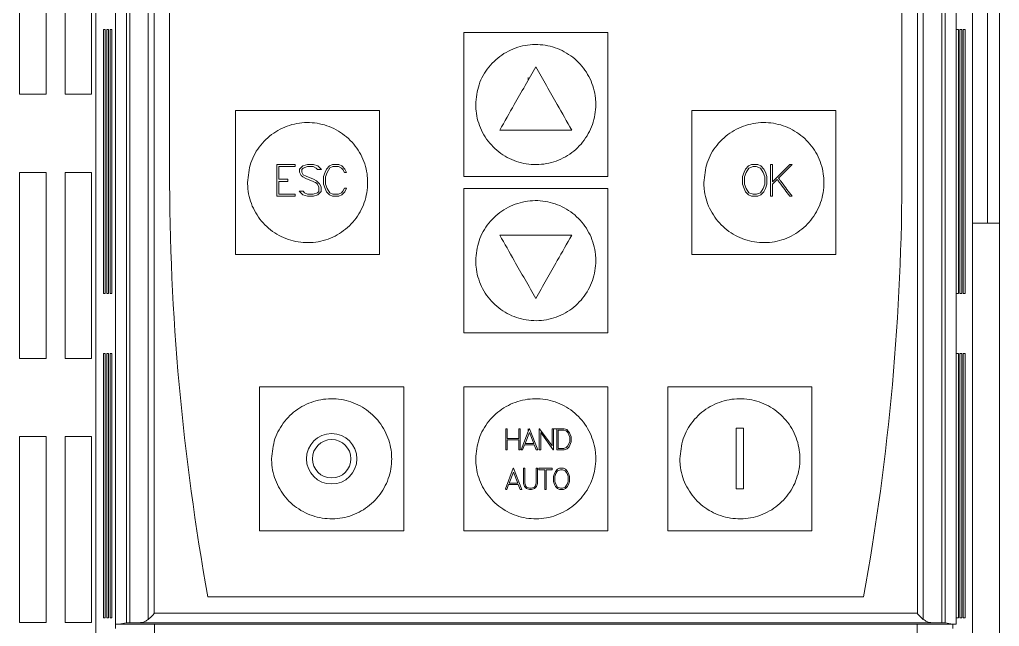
# Model space of a CAD drawing. Header units: millimetres. Extents: x 481 to 936, y 72 to 729.
# Drawn here: x 854.6 to 936.2, y 605.6 to 656.2 of the extents above; entities that cross this region are included whole.
import ezdxf

# ---------------------------------------------------------------- set-up
doc = ezdxf.new("R2010")
doc.units = ezdxf.units.MM

msp = doc.modelspace()

# ---------------------------------------------------------------- linework, layer by layer
at = {"color": 7, "linetype": 'Continuous', "lineweight": 15}
for p, q in [((860.959, 575.363), (860.959, 714.063)), ((933.959, 714.063), (933.959, 575.363)), ((862.588, 605.833), (862.588, 708.463)), ((932.588, 708.463), (932.588, 605.833)), ((863.5, 706.135), (863.5, 605.939)), ((863.777, 605.945), (863.777, 706.05)), ((931.398, 706.05), (931.398, 605.945)), ((931.675, 605.939), (931.675, 706.135)), ((865.315, 606.236), (865.315, 705.661)), ((865.801, 705.144), (865.801, 606.752)), ((929.374, 606.752), (929.374, 705.144)), ((929.86, 705.661), (929.86, 606.236)), ((867.086, 643.608), (867.086, 703.649)), ((928.086, 703.649), (928.086, 643.608)), ((935.199, 679.223), (935.199, 639.223)), ((936.199, 679.223), (936.199, 639.223)), ((854.599, 649.963), (854.599, 665.463)), ((856.799, 665.463), (856.799, 649.963)), ((858.399, 649.963), (858.399, 665.463)), ((860.599, 665.463), (860.599, 649.963)), ((862.588, 657.563), (862.588, 605.463)), ((861.728, 655.363), (861.574, 655.363)), ((861.574, 655.363), (861.574, 633.363)), ((861.728, 633.363), (861.728, 655.363)), ((862.01, 655.363), (861.856, 655.363)), ((861.856, 655.363), (861.856, 633.363)), ((862.01, 633.363), (862.01, 655.363)), ((862.292, 655.363), (862.138, 655.363)), ((862.138, 655.363), (862.138, 633.363)), ((862.292, 633.363), (862.292, 655.363)), ((932.779, 655.363), (932.625, 655.363)), ((932.779, 633.363), (932.779, 655.363)), ((933.061, 655.363), (932.908, 655.363)), ((932.908, 655.363), (932.908, 633.363)), ((933.061, 633.363), (933.061, 655.363)), ((933.343, 655.363), (933.19, 655.363)), ((933.19, 655.363), (933.19, 633.363)), ((933.343, 633.363), (933.343, 655.363)), ((891.586, 655.108), (891.586, 643.108)), ((903.586, 655.108), (891.586, 655.108)), ((903.586, 643.108), (903.586, 655.108)), ((896.959, 651.363), (896.959, 651.154)), ((856.799, 649.963), (854.599, 649.963)), ((860.599, 649.963), (858.399, 649.963)), ((884.586, 648.608), (872.586, 648.608)), ((872.586, 648.608), (872.586, 636.608)), ((884.586, 636.608), (884.586, 648.608)), ((922.586, 648.608), (910.586, 648.608)), ((910.586, 648.608), (910.586, 636.608)), ((922.586, 636.608), (922.586, 648.608)), ((876.018, 644.119), (877.554, 644.119)), ((876.018, 641.473), (876.018, 644.119)), ((876.195, 643.943), (876.195, 642.884)), ((877.554, 643.943), (876.195, 643.943)), ((877.554, 644.119), (877.554, 643.943)), ((877.921, 643.732), (878.182, 643.991)), ((878.182, 643.991), (878.563, 644.119)), ((878.57, 643.943), (878.21, 643.822)), ((878.563, 644.119), (879.064, 644.119)), ((879.052, 643.943), (878.57, 643.943)), ((879.29, 643.822), (879.052, 643.943)), ((879.064, 644.119), (879.445, 643.993)), ((879.445, 643.993), (879.742, 643.695)), ((880.158, 643.739), (880.413, 643.992)), ((880.447, 643.825), (880.208, 643.461)), ((880.413, 643.992), (880.67, 644.119)), ((880.685, 643.943), (880.447, 643.825)), ((880.67, 644.119), (881.178, 644.119)), ((881.164, 643.943), (880.685, 643.943)), ((881.4, 643.822), (881.164, 643.943)), ((881.178, 644.119), (881.436, 643.993)), ((881.436, 643.993), (881.689, 643.741)), ((915.054, 643.739), (915.308, 643.992)), ((915.308, 643.992), (915.564, 644.119)), ((915.699, 643.941), (915.341, 643.82)), ((915.564, 644.119), (916.071, 644.119)), ((915.938, 643.941), (915.699, 643.941)), ((916.296, 643.82), (915.938, 643.941)), ((916.071, 644.119), (916.329, 643.992)), ((916.329, 643.992), (916.582, 643.739)), ((917.125, 644.119), (917.302, 644.119)), ((917.125, 641.473), (917.125, 644.119)), ((917.302, 644.119), (917.302, 642.675)), ((917.302, 642.675), (918.745, 644.119)), ((918.947, 644.119), (917.806, 642.977)), ((918.745, 644.119), (918.947, 644.119)), ((854.599, 627.963), (854.599, 643.463)), ((854.599, 643.463), (856.799, 643.463)), ((856.799, 643.463), (856.799, 627.963)), ((858.399, 627.963), (858.399, 643.463)), ((858.399, 643.463), (860.599, 643.463)), ((860.599, 643.463), (860.599, 627.963)), ((877.921, 643.466), (877.921, 643.732)), ((878.048, 643.21), (877.921, 643.466)), ((878.179, 643.079), (878.048, 643.21)), ((878.21, 643.822), (878.1, 643.712)), ((878.1, 643.712), (878.1, 643.483)), ((878.1, 643.483), (878.217, 643.25)), ((878.432, 642.955), (878.179, 643.079)), ((878.217, 643.25), (878.453, 643.131)), ((878.453, 643.131), (879.071, 642.883)), ((879.419, 643.695), (879.29, 643.822)), ((879.742, 643.695), (879.419, 643.695)), ((879.911, 643.107), (880.036, 643.484)), ((879.911, 642.485), (879.911, 643.107)), ((880.036, 643.484), (880.158, 643.739)), ((880.208, 643.461), (880.087, 643.101)), ((880.087, 643.101), (880.087, 642.491)), ((881.517, 643.705), (881.4, 643.822)), ((881.648, 643.448), (881.517, 643.705)), ((881.834, 643.448), (881.648, 643.448)), ((881.689, 643.741), (881.834, 643.448)), ((891.586, 643.108), (903.586, 643.108)), ((914.804, 643.107), (914.931, 643.484)), ((914.804, 642.485), (914.804, 643.107)), ((914.931, 643.484), (915.054, 643.739)), ((915.101, 643.46), (914.981, 643.1)), ((914.981, 642.49), (914.981, 643.1)), ((915.341, 643.82), (915.101, 643.46)), ((916.537, 643.46), (916.296, 643.82)), ((916.656, 643.1), (916.537, 643.46)), ((916.582, 643.739), (916.706, 643.484)), ((916.656, 643.1), (916.656, 642.49)), ((916.706, 643.484), (916.833, 643.107)), ((916.833, 643.107), (916.833, 642.485)), ((876.195, 642.884), (876.936, 642.884)), ((876.195, 642.708), (876.195, 641.649)), ((876.936, 642.708), (876.195, 642.708)), ((876.936, 642.884), (876.936, 642.708)), ((879.046, 642.709), (878.432, 642.955)), ((879.071, 642.883), (879.325, 642.761)), ((879.406, 642.469), (879.29, 642.585)), ((879.526, 642.231), (879.406, 642.469)), ((879.526, 641.88), (879.526, 642.231)), ((879.579, 642.506), (879.703, 642.25)), ((879.703, 642.25), (879.703, 641.86)), ((880.036, 642.108), (879.911, 642.485)), ((880.087, 642.491), (880.208, 642.131)), ((914.931, 642.108), (914.804, 642.485)), ((915.101, 642.13), (914.981, 642.49)), ((916.656, 642.49), (916.537, 642.13)), ((916.833, 642.485), (916.706, 642.108)), ((917.302, 642.479), (917.302, 641.473)), ((877.554, 641.473), (876.018, 641.473)), ((876.195, 641.649), (877.554, 641.649)), ((877.554, 641.649), (877.554, 641.473)), ((877.883, 641.897), (878.207, 641.897)), ((878.182, 641.599), (877.883, 641.897)), ((878.563, 641.473), (878.182, 641.599)), ((878.207, 641.897), (878.338, 641.77)), ((878.338, 641.77), (878.574, 641.649)), ((879.064, 641.473), (878.563, 641.473)), ((878.574, 641.649), (879.056, 641.649)), ((879.056, 641.649), (879.416, 641.77)), ((879.445, 641.601), (879.064, 641.473)), ((879.416, 641.77), (879.526, 641.88)), ((879.703, 641.86), (879.445, 641.601)), ((880.158, 641.853), (880.036, 642.108)), ((880.413, 641.6), (880.158, 641.853)), ((880.208, 642.131), (880.447, 641.767)), ((880.67, 641.473), (880.413, 641.6)), ((880.447, 641.767), (880.685, 641.649)), ((881.178, 641.473), (880.67, 641.473)), ((880.685, 641.649), (881.164, 641.649)), ((881.164, 641.649), (881.4, 641.77)), ((881.436, 641.599), (881.178, 641.473)), ((881.4, 641.77), (881.517, 641.887)), ((881.689, 641.851), (881.436, 641.599)), ((881.517, 641.887), (881.648, 642.144)), ((881.648, 642.144), (881.834, 642.144)), ((881.834, 642.144), (881.689, 641.851)), ((891.586, 642.108), (891.586, 630.108)), ((903.586, 642.108), (891.586, 642.108)), ((903.586, 630.108), (903.586, 642.108)), ((915.054, 641.853), (914.931, 642.108)), ((915.308, 641.6), (915.054, 641.853)), ((915.341, 641.77), (915.101, 642.13)), ((915.564, 641.473), (915.308, 641.6)), ((915.699, 641.649), (915.341, 641.77)), ((916.071, 641.473), (915.564, 641.473)), ((915.968, 641.649), (915.699, 641.649)), ((916.296, 641.77), (915.968, 641.649)), ((916.329, 641.6), (916.071, 641.473)), ((916.537, 642.13), (916.296, 641.77)), ((916.582, 641.853), (916.329, 641.6)), ((916.706, 642.108), (916.582, 641.853)), ((917.302, 641.473), (917.125, 641.473)), ((918.935, 641.473), (918.742, 641.473)), ((936.199, 639.223), (933.959, 639.223)), ((933.959, 639.223), (935.199, 639.223)), ((935.199, 639.223), (935.199, 639.223)), ((935.199, 639.223), (936.199, 639.223)), ((936.199, 390.763), (936.199, 639.223)), ((936.199, 639.223), (936.199, 639.223)), ((872.586, 636.608), (884.586, 636.608)), ((910.586, 636.608), (922.586, 636.608)), ((861.574, 633.363), (861.728, 633.363)), ((861.856, 633.363), (862.01, 633.363)), ((862.138, 633.363), (862.292, 633.363)), ((932.625, 633.363), (932.779, 633.363)), ((932.908, 633.363), (933.061, 633.363)), ((933.19, 633.363), (933.343, 633.363)), ((891.586, 630.108), (903.586, 630.108)), ((861.728, 628.363), (861.574, 628.363)), ((861.574, 628.363), (861.574, 606.363)), ((861.728, 606.363), (861.728, 628.363)), ((862.01, 628.363), (861.856, 628.363)), ((861.856, 628.363), (861.856, 606.363)), ((862.01, 606.363), (862.01, 628.363)), ((862.292, 628.363), (862.138, 628.363)), ((862.138, 628.363), (862.138, 606.363)), ((862.292, 606.363), (862.292, 628.363)), ((932.779, 628.363), (932.625, 628.363)), ((932.779, 606.363), (932.779, 628.363)), ((933.061, 628.363), (932.908, 628.363)), ((932.908, 628.363), (932.908, 606.363)), ((933.061, 606.363), (933.061, 628.363)), ((933.343, 628.363), (933.19, 628.363)), ((933.19, 628.363), (933.19, 606.363)), ((933.343, 606.363), (933.343, 628.363)), ((856.799, 627.963), (854.599, 627.963)), ((860.599, 627.963), (858.399, 627.963)), ((886.586, 625.608), (874.586, 625.608)), ((874.586, 625.608), (874.586, 613.608)), ((886.586, 613.608), (886.586, 625.608)), ((903.586, 625.608), (891.586, 625.608)), ((891.586, 625.608), (891.586, 613.608)), ((903.586, 613.608), (903.586, 625.608)), ((920.586, 625.608), (908.586, 625.608)), ((908.586, 625.608), (908.586, 613.608)), ((920.586, 613.608), (920.586, 625.608)), ((895.092, 622.115), (895.21, 622.115)), ((895.092, 620.351), (895.092, 622.115)), ((895.21, 622.115), (895.21, 621.292)), ((896.165, 622.115), (896.283, 622.115)), ((896.165, 621.292), (896.165, 622.115)), ((896.283, 622.115), (896.283, 620.351)), ((896.371, 620.351), (897.045, 622.115)), ((896.701, 620.889), (897.058, 621.806)), ((896.959, 622.113), (896.959, 621.889)), ((897.045, 622.115), (897.071, 622.115)), ((897.058, 621.806), (897.415, 620.889)), ((897.071, 622.115), (897.745, 620.351)), ((897.881, 622.115), (897.908, 622.115)), ((897.881, 620.351), (897.881, 622.115)), ((897.908, 622.115), (898.954, 620.674)), ((897.998, 621.793), (897.998, 620.351)), ((899.043, 620.351), (897.998, 621.793)), ((898.954, 622.115), (899.071, 622.115)), ((898.954, 620.674), (898.954, 622.115)), ((899.071, 622.115), (899.071, 620.351)), ((899.071, 622.113), (899.332, 622.113)), ((899.34, 622.115), (899.938, 622.115)), ((899.34, 620.351), (899.34, 622.115)), ((899.46, 620.471), (899.46, 621.995)), ((899.918, 621.995), (899.46, 621.995)), ((900.127, 621.925), (899.918, 621.995)), ((899.938, 622.115), (900.172, 622.037)), ((900.262, 621.792), (900.127, 621.925)), ((900.4, 621.769), (900.172, 622.037)), ((914.286, 617.108), (914.286, 622.148)), ((914.286, 622.148), (914.886, 622.148)), ((914.886, 622.148), (914.886, 617.108)), ((854.599, 605.963), (854.599, 621.463)), ((854.599, 621.463), (856.799, 621.463)), ((856.799, 621.463), (856.799, 605.963)), ((858.399, 605.963), (858.399, 621.463)), ((858.399, 621.463), (860.599, 621.463)), ((860.599, 621.463), (860.599, 605.963)), ((895.21, 621.292), (896.165, 621.292)), ((895.21, 621.174), (895.21, 620.351)), ((896.165, 621.174), (895.21, 621.174)), ((896.165, 620.351), (896.165, 621.174)), ((900.411, 621.42), (900.262, 621.792)), ((900.262, 620.675), (900.411, 621.046)), ((900.531, 621.023), (900.364, 620.607)), ((900.4, 621.769), (900.531, 621.443)), ((900.411, 621.046), (900.411, 621.42)), ((900.531, 621.443), (900.531, 621.023)), ((895.21, 620.351), (895.092, 620.351)), ((896.283, 620.351), (896.165, 620.351)), ((896.494, 620.351), (896.371, 620.351)), ((896.656, 620.771), (896.494, 620.351)), ((897.46, 620.771), (896.656, 620.771)), ((897.415, 620.889), (896.701, 620.889)), ((897.623, 620.351), (897.46, 620.771)), ((897.745, 620.351), (897.623, 620.351)), ((897.998, 620.351), (897.881, 620.351)), ((899.071, 620.351), (899.043, 620.351)), ((899.938, 620.351), (899.34, 620.351)), ((899.918, 620.471), (899.46, 620.471)), ((899.918, 620.471), (900.127, 620.541)), ((900.192, 620.436), (899.938, 620.351)), ((900.127, 620.541), (900.262, 620.675)), ((900.364, 620.607), (900.192, 620.436)), ((895.065, 617.111), (895.716, 618.815)), ((895.716, 618.815), (895.741, 618.815)), ((895.741, 618.815), (896.415, 617.051)), ((896.551, 618.815), (896.669, 618.815)), ((896.551, 617.56), (896.551, 618.815)), ((896.669, 618.815), (896.669, 617.564)), ((897.624, 618.815), (897.742, 618.815)), ((897.624, 617.564), (897.624, 618.815)), ((897.742, 618.815), (897.742, 617.56)), ((897.84, 618.698), (897.84, 618.815)), ((897.84, 618.815), (898.945, 618.815)), ((898.334, 618.698), (897.84, 618.698)), ((898.334, 617.051), (898.334, 618.698)), ((898.451, 618.698), (898.451, 617.051)), ((898.945, 618.698), (898.451, 618.698)), ((898.945, 618.815), (898.945, 618.698)), ((899.135, 618.392), (899.216, 618.562)), ((899.216, 618.562), (899.386, 618.73)), ((899.248, 618.376), (899.408, 618.616)), ((899.386, 618.73), (899.557, 618.815)), ((899.408, 618.616), (899.646, 618.696)), ((899.557, 618.815), (899.895, 618.815)), ((899.646, 618.696), (899.806, 618.696)), ((899.806, 618.696), (900.044, 618.616)), ((899.895, 618.815), (900.067, 618.73)), ((900.044, 618.616), (900.205, 618.376)), ((900.067, 618.73), (900.235, 618.562)), ((900.235, 618.562), (900.318, 618.392)), ((895.371, 617.589), (895.728, 618.506)), ((895.728, 618.506), (896.086, 617.589)), ((899.05, 618.141), (899.135, 618.392)), ((899.05, 617.726), (899.05, 618.141)), ((899.135, 617.474), (899.05, 617.726)), ((899.168, 618.136), (899.248, 618.376)), ((899.168, 617.729), (899.168, 618.136)), ((899.248, 617.489), (899.168, 617.729)), ((900.205, 618.376), (900.285, 618.136)), ((900.285, 617.729), (900.205, 617.489)), ((900.285, 618.136), (900.285, 617.729)), ((900.318, 618.392), (900.403, 618.141)), ((900.403, 617.726), (900.318, 617.474)), ((900.403, 618.141), (900.403, 617.726)), ((895.065, 617.111), (895.125, 617.051)), ((895.165, 617.051), (895.125, 617.051)), ((895.326, 617.471), (895.165, 617.051)), ((896.13, 617.471), (895.326, 617.471)), ((896.086, 617.589), (895.371, 617.589)), ((896.293, 617.051), (896.13, 617.471)), ((896.415, 617.051), (896.293, 617.051)), ((896.635, 617.307), (896.551, 617.56)), ((896.807, 617.136), (896.635, 617.307)), ((896.669, 617.564), (896.75, 617.324)), ((896.75, 617.324), (896.824, 617.249)), ((897.061, 617.051), (896.807, 617.136)), ((896.824, 617.249), (897.066, 617.168)), ((897.231, 617.051), (897.061, 617.051)), ((897.066, 617.168), (897.226, 617.168)), ((897.226, 617.168), (897.467, 617.249)), ((897.485, 617.136), (897.231, 617.051)), ((897.467, 617.249), (897.543, 617.324)), ((897.657, 617.307), (897.485, 617.136)), ((897.543, 617.324), (897.624, 617.564)), ((897.742, 617.56), (897.657, 617.307)), ((898.451, 617.051), (898.334, 617.051)), ((899.216, 617.305), (899.135, 617.474)), ((899.386, 617.136), (899.216, 617.305)), ((899.408, 617.249), (899.248, 617.489)), ((899.557, 617.051), (899.386, 617.136)), ((899.646, 617.169), (899.408, 617.249)), ((899.895, 617.051), (899.557, 617.051)), ((899.826, 617.169), (899.646, 617.169)), ((900.044, 617.249), (899.826, 617.169)), ((900.067, 617.136), (899.895, 617.051)), ((900.205, 617.489), (900.044, 617.249)), ((900.235, 617.305), (900.067, 617.136)), ((900.318, 617.474), (900.235, 617.305)), ((914.886, 617.108), (914.286, 617.108)), ((874.586, 613.608), (886.586, 613.608)), ((891.586, 613.608), (903.586, 613.608)), ((908.586, 613.608), (920.586, 613.608)), ((924.886, 608.108), (870.286, 608.108)), ((861.574, 606.363), (861.728, 606.363)), ((861.856, 606.363), (862.01, 606.363)), ((862.138, 606.363), (862.292, 606.363)), ((929.374, 606.752), (865.801, 606.752)), ((932.625, 606.363), (932.779, 606.363)), ((932.908, 606.363), (933.061, 606.363)), ((933.19, 606.363), (933.343, 606.363)), ((856.799, 605.963), (854.599, 605.963)), ((860.599, 605.963), (858.399, 605.963)), ((862.862, 605.833), (862.588, 605.833)), ((863.5, 605.939), (862.862, 605.833)), ((862.862, 605.833), (932.313, 605.833)), ((930.613, 605.952), (864.562, 605.952)), ((865.838, 604.123), (865.838, 605.833)), ((929.338, 604.123), (929.338, 605.833)), ((932.313, 605.833), (931.675, 605.939)), ((932.588, 605.833), (932.313, 605.833)), ((932.33, 605.463), (932.33, 605.833))]:
    msp.add_line(p, q, dxfattribs=at)
at = {"color": 8, "linetype": 'Continuous', "lineweight": 15}
msp.add_line((934.699, 639.223), (934.699, 639.223), dxfattribs=at)
at = {"color": 7, "linetype": 'Continuous', "lineweight": 15}
for radius in [2.1, 1.6]:
    msp.add_circle((880.586, 619.608), radius, dxfattribs=at)
for centre, start, end in [((1065.586, 643.608), 180, 190.30228), ((729.586, 643.608), 349.69772, 0)]:
    msp.add_arc(centre, 198.5, start, end, dxfattribs=at)
for centre, major_axis, start_param, end_param in [((864.499, 605.939), (1, 0), 2.377282, 3.089232), ((872.439, 605.872), (11.999, 0), 2.286843, 2.377284), ((922.736, 605.872), (11.999, 0), 0.764309, 0.85475), ((930.676, 605.939), (1, 0), 0.05236, 0.764311)]:
    msp.add_ellipse(centre, major_axis=major_axis, ratio=0.008744, start_param=start_param, end_param=end_param, dxfattribs=at)
for points, knots in [([(892.586, 649.108), (892.641, 649.67), (892.752, 650.794), (893.614, 652.291), (894.883, 653.429), (896.468, 654.079), (898.176, 654.169), (899.818, 653.688), (901.209, 652.691), (902.191, 651.291), (902.548, 650.018), (902.616, 648.724), (902.395, 647.42), (901.565, 645.925), (900.287, 644.787), (898.705, 644.136), (896.996, 644.046), (895.354, 644.527), (893.963, 645.524), (892.985, 646.924), (892.616, 648.197), (892.592, 648.932), (892.586, 649.108)], [0, 0, 0, 0, 0.053686, 0.107372, 0.161059, 0.214745, 0.268431, 0.322117, 0.375804, 0.42949, 0.483176, 0.5, 0.553686, 0.607372, 0.661059, 0.714745, 0.768431, 0.822117, 0.875804, 0.92949, 0.983176, 1, 1, 1, 1]), ([(894.592, 646.984), (894.993, 647.691), (895.988, 649.444), (896.989, 651.208), (897.586, 652.259)], [0, 0, 0, 0, 0.40349, 1, 1, 1, 1]), ([(897.586, 652.259), (898.183, 651.208), (899.184, 649.444), (900.179, 647.691), (900.58, 646.984)], [0, 0, 0, 0, 0.59651, 1, 1, 1, 1]), ([(873.586, 642.608), (873.641, 643.17), (873.752, 644.294), (874.614, 645.791), (875.883, 646.929), (877.468, 647.579), (879.176, 647.669), (880.818, 647.188), (882.209, 646.191), (883.191, 644.791), (883.548, 643.518), (883.616, 642.224), (883.395, 640.92), (882.565, 639.425), (881.287, 638.287), (879.705, 637.636), (877.996, 637.546), (876.354, 638.027), (874.963, 639.024), (873.985, 640.424), (873.616, 641.697), (873.592, 642.432), (873.586, 642.608)], [0, 0, 0, 0, 0.053686, 0.107372, 0.161059, 0.214745, 0.268431, 0.322117, 0.375804, 0.42949, 0.483176, 0.5, 0.553686, 0.607372, 0.661059, 0.714745, 0.768431, 0.822117, 0.875804, 0.92949, 0.983176, 1, 1, 1, 1]), ([(911.586, 642.608), (911.641, 643.17), (911.752, 644.294), (912.614, 645.791), (913.883, 646.929), (915.468, 647.579), (917.176, 647.669), (918.818, 647.188), (920.209, 646.191), (921.191, 644.791), (921.548, 643.518), (921.616, 642.224), (921.395, 640.92), (920.565, 639.425), (919.287, 638.287), (917.705, 637.636), (915.996, 637.546), (914.354, 638.027), (912.963, 639.024), (911.985, 640.424), (911.616, 641.697), (911.592, 642.432), (911.586, 642.608)], [0, 0, 0, 0, 0.053686, 0.107372, 0.161059, 0.214745, 0.268431, 0.322117, 0.375804, 0.42949, 0.483176, 0.5, 0.553686, 0.607372, 0.661059, 0.714745, 0.768431, 0.822117, 0.875804, 0.92949, 0.983176, 1, 1, 1, 1]), ([(900.58, 646.984), (899.593, 646.984), (897.597, 646.984), (895.6, 646.984), (894.592, 646.984)], [0, 0, 0, 0, 0.494879, 1, 1, 1, 1]), ([(879.29, 642.585), (879.275, 642.592), (879.193, 642.634), (879.112, 642.675), (879.046, 642.709)], [0, 0, 0, 0, 0.185812, 1, 1, 1, 1]), ([(879.325, 642.761), (879.376, 642.71), (879.46, 642.625), (879.545, 642.54), (879.579, 642.506)], [0, 0, 0, 0, 0.602528, 1, 1, 1, 1]), ([(917.693, 642.87), (917.605, 642.783), (917.475, 642.652), (917.344, 642.522), (917.302, 642.479)], [0, 0, 0, 0, 0.671263, 1, 1, 1, 1]), ([(918.742, 641.473), (918.458, 641.851), (918.109, 642.316), (917.758, 642.783), (917.693, 642.87)], [0, 0, 0, 0, 0.812471, 1, 1, 1, 1]), ([(917.806, 642.977), (917.899, 642.854), (918.276, 642.351), (918.651, 641.851), (918.935, 641.473)], [0, 0, 0, 0, 0.24503, 1, 1, 1, 1]), ([(892.586, 636.108), (892.641, 636.67), (892.752, 637.794), (893.614, 639.291), (894.883, 640.429), (896.468, 641.079), (898.176, 641.169), (899.818, 640.688), (901.209, 639.691), (902.191, 638.291), (902.548, 637.018), (902.616, 635.724), (902.395, 634.42), (901.565, 632.925), (900.287, 631.787), (898.705, 631.136), (896.996, 631.046), (895.354, 631.527), (893.963, 632.524), (892.985, 633.924), (892.616, 635.197), (892.592, 635.932), (892.586, 636.108)], [0, 0, 0, 0, 0.053686, 0.107372, 0.161059, 0.214745, 0.268431, 0.322117, 0.375804, 0.42949, 0.483176, 0.5, 0.553686, 0.607372, 0.661059, 0.714745, 0.768431, 0.822117, 0.875804, 0.92949, 0.983176, 1, 1, 1, 1]), ([(897.586, 632.956), (896.989, 634.008), (895.988, 635.771), (894.993, 637.524), (894.592, 638.231)], [0, 0, 0, 0, 0.59651, 1, 1, 1, 1]), ([(894.592, 638.231), (895.58, 638.231), (897.576, 638.231), (899.572, 638.231), (900.58, 638.231)], [0, 0, 0, 0, 0.494879, 1, 1, 1, 1]), ([(900.58, 638.231), (900.179, 637.524), (899.184, 635.771), (898.183, 634.008), (897.586, 632.956)], [0, 0, 0, 0, 0.40349, 1, 1, 1, 1]), ([(875.586, 619.608), (875.641, 620.17), (875.752, 621.294), (876.614, 622.791), (877.883, 623.929), (879.468, 624.579), (881.176, 624.669), (882.818, 624.188), (884.209, 623.191), (885.191, 621.791), (885.548, 620.518), (885.616, 619.224), (885.395, 617.92), (884.565, 616.425), (883.287, 615.287), (881.705, 614.636), (879.996, 614.546), (878.354, 615.027), (876.963, 616.024), (875.985, 617.424), (875.616, 618.697), (875.592, 619.432), (875.586, 619.608)], [0, 0, 0, 0, 0.053686, 0.107372, 0.161059, 0.214745, 0.268431, 0.322117, 0.375804, 0.42949, 0.483176, 0.5, 0.553686, 0.607372, 0.661059, 0.714745, 0.768431, 0.822117, 0.875804, 0.92949, 0.983176, 1, 1, 1, 1]), ([(892.586, 619.608), (892.641, 620.17), (892.752, 621.294), (893.614, 622.791), (894.883, 623.929), (896.468, 624.579), (898.176, 624.669), (899.818, 624.188), (901.209, 623.191), (902.191, 621.791), (902.548, 620.518), (902.616, 619.224), (902.395, 617.92), (901.565, 616.425), (900.287, 615.287), (898.705, 614.636), (896.996, 614.546), (895.354, 615.027), (893.963, 616.024), (892.985, 617.424), (892.616, 618.697), (892.592, 619.432), (892.586, 619.608)], [0, 0, 0, 0, 0.053686, 0.107372, 0.161059, 0.214745, 0.268431, 0.322117, 0.375804, 0.42949, 0.483176, 0.5, 0.553686, 0.607372, 0.661059, 0.714745, 0.768431, 0.822117, 0.875804, 0.92949, 0.983176, 1, 1, 1, 1]), ([(909.586, 619.608), (909.641, 620.17), (909.752, 621.294), (910.614, 622.791), (911.883, 623.929), (913.468, 624.579), (915.176, 624.669), (916.818, 624.188), (918.209, 623.191), (919.191, 621.791), (919.548, 620.518), (919.616, 619.224), (919.395, 617.92), (918.565, 616.425), (917.287, 615.287), (915.705, 614.636), (913.996, 614.546), (912.354, 615.027), (910.963, 616.024), (909.985, 617.424), (909.616, 618.697), (909.592, 619.432), (909.586, 619.608)], [0, 0, 0, 0, 0.053686, 0.107372, 0.161059, 0.214745, 0.268431, 0.322117, 0.375804, 0.42949, 0.483176, 0.5, 0.553686, 0.607372, 0.661059, 0.714745, 0.768431, 0.822117, 0.875804, 0.92949, 0.983176, 1, 1, 1, 1]), ([(865.315, 606.236), (865.43, 606.338), (865.572, 606.462), (865.732, 606.626), (865.781, 606.687), (865.8, 606.729), (865.801, 606.747), (865.801, 606.752)], [0, 0, 0, 0, 0.666144, 0.818661, 0.929133, 0.980902, 1, 1, 1, 1]), ([(929.86, 606.236), (929.745, 606.338), (929.604, 606.462), (929.443, 606.626), (929.394, 606.687), (929.376, 606.729), (929.374, 606.747), (929.374, 606.752)], [0, 0, 0, 0, 0.666144, 0.818661, 0.929133, 0.980902, 1, 1, 1, 1]), ([(865.315, 606.236), (865.22, 606.168), (864.982, 605.998), (864.72, 605.969), (864.562, 605.952)], [0, 0, 0, 0, 0.399429, 1, 1, 1, 1]), ([(929.86, 606.236), (929.955, 606.168), (930.193, 605.998), (930.455, 605.969), (930.613, 605.952)], [0, 0, 0, 0, 0.399429, 1, 1, 1, 1])]:
    msp.add_open_spline(points, degree=3, knots=knots, dxfattribs=at)

doc.saveas('drawing.dxf')
